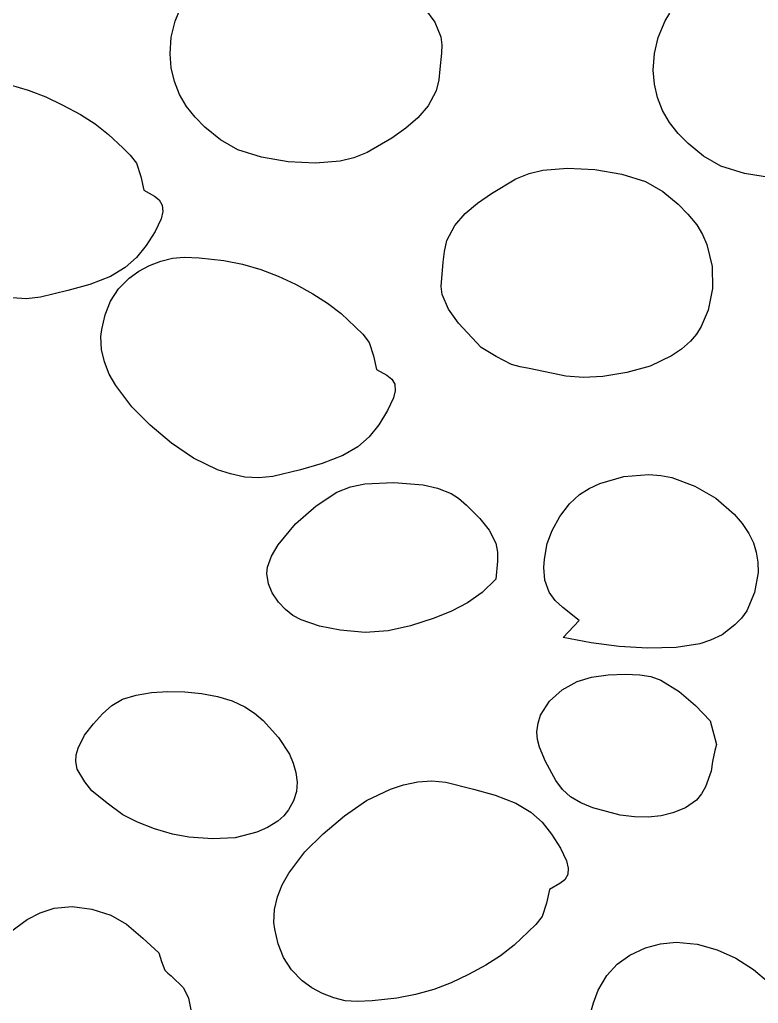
# Model space of a CAD drawing. Extents: x -1 to 541, y -138 to 3207.
# Drawn here: x 232 to 313.9, y 2010.3 to 2119.5 of the extents above; entities that cross this region are included whole.
import ezdxf

# ---------------------------------------------------------------- set-up
doc = ezdxf.new("R2010")
doc.units = 0

msp = doc.modelspace()

# ---------------------------------------------------------------- linework, layer by layer
at = {"layer": 'Calque_1'}
for p, q in [((249.191, 2119.31), (249.962125, 2121.1375)), ((276.8895, 2120.76875), (278.014156, 2119.186406)), ((303.56775, 2119.3375), (304.0975, 2120.184688)), ((248.77375, 2117.5375), (249.191, 2119.31)), ((278.014156, 2119.186406), (278.704, 2117.56)), ((302.797, 2117.51), (303.56775, 2119.3375)), ((248.652, 2115.69), (248.77375, 2117.5375)), ((278.704, 2117.56), (278.805219, 2116.701406)), ((302.37975, 2115.72875), (302.797, 2117.51)), ((278.805219, 2116.701406), (278.77575, 2115.76875)), ((248.781047, 2114.143437), (248.652, 2115.69)), ((278.77575, 2115.76875), (278.585, 2114)), ((302.258, 2113.88), (302.37975, 2115.72875)), ((249.122625, 2112.6325), (248.781047, 2114.143437)), ((278.585, 2114), (278.45275, 2112.7925)), ((302.387031, 2112.337812), (302.258, 2113.88)), ((230.8935, 2112.236094), (232.90275, 2111.65875)), ((249.680391, 2111.192813), (249.122625, 2112.6325)), ((278.45275, 2112.7925), (278.169, 2111.6)), ((302.7285, 2110.8275), (302.387031, 2112.337812)), ((232.90275, 2111.65875), (234.854625, 2110.914531)), ((234.854625, 2110.914531), (236.757, 2110.01)), ((250.458, 2109.86), (249.680391, 2111.192813)), ((278.169, 2111.6), (277.288187, 2109.934531)), ((236.757, 2110.01), (238.693094, 2108.957188)), ((251.433375, 2108.65875), (250.458, 2109.86)), ((277.288187, 2109.934531), (276.15275, 2108.59625)), ((303.285969, 2109.388437), (302.7285, 2110.8275)), ((238.693094, 2108.957188), (240.323, 2107.925)), ((304.063, 2108.06), (303.285969, 2109.388437)), ((240.323, 2107.925), (241.827656, 2106.750313)), ((252.516, 2107.54), (251.433375, 2108.65875)), ((276.15275, 2108.59625), (274.793437, 2107.447344)), ((305.038875, 2106.85875), (304.063, 2108.06)), ((241.827656, 2106.750313), (243.388, 2105.27)), ((254.231625, 2106.135), (252.516, 2107.54)), ((274.793437, 2107.447344), (273.241, 2106.35)), ((306.122, 2105.74), (305.038875, 2106.85875)), ((256.158, 2105.03), (254.231625, 2106.135)), ((273.241, 2106.35), (270.519625, 2104.7525)), ((307.837625, 2104.33375), (306.122, 2105.74)), ((243.388, 2105.27), (244.23275, 2104.4625)), ((244.23275, 2104.4625), (244.932, 2103.55)), ((258.774531, 2104.22), (256.158, 2105.03)), ((270.519625, 2104.7525), (269.051078, 2104.153438)), ((244.932, 2103.55), (245.409875, 2102.085)), ((261.7565, 2103.7175), (258.774531, 2104.22)), ((264.779719, 2103.55625), (261.7565, 2103.7175)), ((267.52, 2103.77), (264.779719, 2103.55625)), ((269.051078, 2104.153438), (267.52, 2103.77)), ((309.764, 2103.22), (307.837625, 2104.33375)), ((287.0165, 2101.8075), (288.484938, 2102.406563)), ((288.484938, 2102.406563), (290.016, 2102.79)), ((290.016, 2102.79), (292.756422, 2103.00375)), ((292.756422, 2103.00375), (295.779875, 2102.8425)), ((295.779875, 2102.8425), (298.761891, 2102.34)), ((298.761891, 2102.34), (301.378, 2101.53)), ((312.380109, 2102.411563), (309.764, 2103.22)), ((315.362125, 2101.9125), (312.380109, 2102.411563)), ((245.409875, 2102.085), (245.743, 2100.56)), ((284.296, 2100.21), (287.0165, 2101.8075)), ((301.378, 2101.53), (303.30475, 2100.425)), ((245.743, 2100.56), (246.898625, 2099.91125)), ((282.742984, 2099.112656), (284.296, 2100.21)), ((303.30475, 2100.425), (305.02, 2099.02)), ((246.898625, 2099.91125), (247.441047, 2099.481406)), ((247.441047, 2099.481406), (247.782, 2098.91)), ((247.782, 2098.91), (247.829813, 2098.187969)), ((281.383375, 2097.96375), (282.742984, 2099.112656)), ((305.02, 2099.02), (306.103125, 2097.90125)), ((247.829813, 2098.187969), (247.64775, 2097.39375)), ((280.247828, 2096.625469), (281.383375, 2097.96375)), ((306.103125, 2097.90125), (307.079, 2096.7)), ((247.64775, 2097.39375), (246.99, 2095.99)), ((246.99, 2095.99), (245.992125, 2094.425625)), ((279.367, 2094.96), (280.247828, 2096.625469)), ((307.079, 2096.7), (307.718529, 2095.644258)), ((307.718529, 2095.644258), (308.217047, 2094.514687)), ((279.08325, 2093.7675), (279.367, 2094.96)), ((245.992125, 2094.425625), (244.93575, 2093.0975)), ((278.951, 2092.56), (279.08325, 2093.7675)), ((308.217047, 2094.514687), (308.798125, 2092.11)), ((244.93575, 2093.0975), (243.6645, 2091.968125)), ((246.362125, 2092.2075), (247.612891, 2092.692812)), ((247.612891, 2092.692812), (248.896, 2093.03)), ((248.896, 2093.03), (250.211062, 2093.126875)), ((250.211062, 2093.126875), (251.86925, 2093.055)), ((251.86925, 2093.055), (254.616, 2092.75)), ((254.616, 2092.75), (256.690344, 2092.347656)), ((256.690344, 2092.347656), (258.69925, 2091.77375)), ((278.732, 2089.86), (278.951, 2092.56)), ((243.6645, 2091.968125), (242.022, 2091)), ((244.105, 2090.8), (245.180547, 2091.575937)), ((245.180547, 2091.575937), (246.362125, 2092.2075)), ((258.69925, 2091.77375), (260.650781, 2091.032969)), ((308.798125, 2092.11), (308.836391, 2089.637813)), ((242.022, 2091), (239.734, 2090.105)), ((242.9335, 2089.597188), (244.105, 2090.8)), ((260.650781, 2091.032969), (262.553, 2090.13)), ((237.311, 2089.42), (234.259375, 2088.675)), ((239.734, 2090.105), (237.311, 2089.42)), ((242.0515, 2088.2275), (242.9335, 2089.597188)), ((262.553, 2090.13), (264.489094, 2089.071406)), ((264.489094, 2089.071406), (266.119, 2088.03625)), ((278.833, 2089), (278.732, 2089.86)), ((308.836391, 2089.637813), (308.346, 2087.25)), ((232.703141, 2088.511562), (231.135, 2088.62)), ((234.259375, 2088.675), (232.703141, 2088.511562)), ((241.43425, 2086.719063), (242.0515, 2088.2275)), ((266.119, 2088.03625), (267.623656, 2086.860469)), ((279.522266, 2087.373594), (278.833, 2089)), ((280.646625, 2085.79125), (279.522266, 2087.373594)), ((308.346, 2087.25), (307.574375, 2085.4225)), ((241.057, 2085.1), (241.43425, 2086.719063)), ((267.623656, 2086.860469), (269.184, 2085.38)), ((283.148, 2083.1), (280.646625, 2085.79125)), ((240.976, 2084.32), (241.057, 2085.1)), ((269.184, 2085.38), (270.02875, 2084.57375)), ((307.574375, 2085.4225), (307.044516, 2084.575312)), ((241.044016, 2082.889473), (240.976, 2084.32)), ((240.976, 2084.32), (240.976, 2084.32)), ((270.02875, 2084.57375), (270.728, 2083.67)), ((270.728, 2083.67), (271.206375, 2082.1975)), ((306.406, 2083.82), (305.392104, 2082.924766)), ((307.044516, 2084.575312), (306.406, 2083.82)), ((241.36525, 2081.498906), (241.044016, 2082.889473)), ((284.80875, 2082.11875), (283.148, 2083.1)), ((305.392104, 2082.924766), (304.294641, 2082.1725)), ((241.900609, 2080.157324), (241.36525, 2081.498906)), ((271.206375, 2082.1975), (271.54, 2080.68)), ((286.513, 2081.22), (284.80875, 2082.11875)), ((304.294641, 2082.1725), (301.899875, 2081.0425)), ((271.54, 2080.68), (272.69525, 2080.0275)), ((287.487125, 2080.945), (286.513, 2081.22)), ((288.492, 2080.76), (287.487125, 2080.945)), ((292.54575, 2079.93625), (288.492, 2080.76)), ((301.899875, 2081.0425), (299.323422, 2080.32125)), ((242.611, 2078.87375), (241.900609, 2080.157324)), ((272.69525, 2080.0275), (273.237906, 2079.597188)), ((273.237906, 2079.597188), (273.579, 2079.03)), ((294.506531, 2079.782656), (292.54575, 2079.93625)), ((296.667, 2079.9), (294.506531, 2079.782656)), ((299.323422, 2080.32125), (296.667, 2079.9)), ((244.4005, 2076.516719), (242.611, 2078.87375)), ((273.626813, 2078.303594), (273.44475, 2077.50875)), ((273.579, 2079.03), (273.626813, 2078.303594)), ((273.44475, 2077.50875), (272.787, 2076.1)), ((246.421, 2074.5), (244.4005, 2076.516719)), ((272.787, 2076.1), (271.789109, 2074.535625)), ((248.802188, 2072.488906), (246.421, 2074.5)), ((271.789109, 2074.535625), (270.732625, 2073.2075)), ((270.732625, 2073.2075), (269.461078, 2072.078125)), ((251.24825, 2070.81625), (248.802188, 2072.488906)), ((269.461078, 2072.078125), (267.818, 2071.11)), ((253.908437, 2069.542969), (251.24825, 2070.81625)), ((267.818, 2071.11), (265.5305, 2070.215)), ((255.365469, 2069.075137), (253.908437, 2069.542969)), ((263.108, 2069.53), (260.055625, 2068.7925)), ((265.5305, 2070.215), (263.108, 2069.53)), ((256.932, 2068.73), (255.365469, 2069.075137)), ((258.499578, 2068.627187), (256.932, 2068.73)), ((260.055625, 2068.7925), (258.499578, 2068.627187)), ((296.334547, 2068.031562), (298.999625, 2068.7825)), ((298.999625, 2068.7825), (301.760141, 2069.012188)), ((301.760141, 2069.012188), (303.079596, 2068.915742)), ((303.079596, 2068.915742), (304.307, 2068.67)), ((304.307, 2068.67), (306.864734, 2067.734688)), ((267.159, 2067.04), (268.658422, 2067.647656)), ((268.658422, 2067.647656), (270.241375, 2067.97875)), ((270.241375, 2067.97875), (273.473, 2068.13)), ((273.473, 2068.13), (276.733, 2067.8725)), ((276.733, 2067.8725), (278.331313, 2067.502812)), ((278.331313, 2067.502812), (279.846, 2066.91)), ((294.074, 2066.81), (295.134389, 2067.476445)), ((295.134389, 2067.476445), (296.334547, 2068.031562)), ((306.864734, 2067.734688), (309.207125, 2066.3775)), ((264.858688, 2065.550469), (267.159, 2067.04)), ((279.846, 2066.91), (280.638281, 2066.384062)), ((280.638281, 2066.384062), (281.51775, 2065.62)), ((292.951625, 2065.750156), (294.074, 2066.81)), ((309.207125, 2066.3775), (311.242203, 2064.611562)), ((262.55275, 2063.53125), (264.858688, 2065.550469)), ((281.51775, 2065.62), (283.014, 2064.12)), ((291.89675, 2064.34625), (292.951625, 2065.750156)), ((283.014, 2064.12), (284.05875, 2062.85125)), ((291.02975, 2062.809219), (291.89675, 2064.34625)), ((311.242203, 2064.611562), (312.11576, 2063.579414)), ((260.619937, 2061.191406), (262.55275, 2063.53125)), ((312.11576, 2063.579414), (312.878, 2062.45)), ((284.05875, 2062.85125), (284.775, 2061.38)), ((290.471, 2061.35), (291.02975, 2062.809219)), ((312.878, 2062.45), (313.367961, 2061.446816)), ((259.911812, 2059.966582), (260.619937, 2061.191406)), ((284.775, 2061.38), (284.956688, 2060.389531)), ((290.174, 2059.61), (290.471, 2061.35)), ((313.367961, 2061.446816), (313.692875, 2060.379531)), ((259.439, 2058.74), (259.911812, 2059.966582)), ((284.956688, 2060.389531), (284.967, 2059.39625)), ((290.117, 2058.69), (290.174, 2059.61)), ((313.692875, 2060.379531), (313.861039, 2059.270293)), ((259.367, 2058.04), (259.439, 2058.74)), ((284.967, 2059.39625), (284.775, 2057.39)), ((290.24025, 2057.285), (290.117, 2058.69)), ((290.117, 2058.69), (290.117, 2058.69)), ((313.861039, 2059.270293), (313.88075, 2058.14125)), ((259.56125, 2056.8775), (259.367, 2058.04)), ((259.367, 2058.04), (259.367, 2058.04)), ((313.88075, 2058.14125), (313.508, 2055.912344)), ((259.973, 2055.88), (259.56125, 2056.8775)), ((284.775, 2057.39), (283.286094, 2055.934688)), ((290.689, 2055.97), (290.24025, 2057.285)), ((260.668137, 2054.856777), (259.973, 2055.88)), ((283.286094, 2055.934688), (281.6485, 2054.785)), ((291.357938, 2055.028906), (290.689, 2055.97)), ((313.508, 2055.912344), (312.641, 2053.87)), ((261.433281, 2054.033594), (260.668137, 2054.856777)), ((281.6485, 2054.785), (279.866906, 2053.860312)), ((292.2155, 2054.23875), (291.357938, 2055.028906)), ((294.054, 2052.8), (292.2155, 2054.23875)), ((262.26916, 2053.382676), (261.433281, 2054.033594)), ((263.1765, 2052.87625), (262.26916, 2053.382676)), ((277.946, 2053.08), (275.303828, 2052.202656)), ((279.866906, 2053.860312), (277.946, 2053.08)), ((312.034125, 2053.055), (311.314, 2052.33)), ((312.641, 2053.87), (312.034125, 2053.055)), ((265.208469, 2052.185781), (263.1765, 2052.87625)), ((267.535, 2051.74), (265.208469, 2052.185781)), ((275.303828, 2052.202656), (272.824875, 2051.65625)), ((292.253, 2050.92), (294.054, 2052.8)), ((311.314, 2052.33), (309.909, 2051.24)), ((270.303734, 2051.486719), (267.535, 2051.74)), ((272.824875, 2051.65625), (270.303734, 2051.486719)), ((295.353797, 2050.3475), (292.253, 2050.92)), ((309.909, 2051.24), (308.609531, 2050.625937)), ((298.480375, 2049.9325), (295.353797, 2050.3475)), ((301.625516, 2049.73875), (298.480375, 2049.9325)), ((304.782, 2049.83), (301.625516, 2049.73875)), ((307.42125, 2050.2275), (304.782, 2049.83)), ((308.609531, 2050.625937), (307.42125, 2050.2275)), ((293.797, 2046.06), (295.399469, 2046.539687)), ((295.399469, 2046.539687), (297.25525, 2046.7925)), ((297.25525, 2046.7925), (299.128656, 2046.861562)), ((299.128656, 2046.861562), (300.784, 2046.79)), ((300.784, 2046.79), (301.97917, 2046.579863)), ((301.97917, 2046.579863), (303.096797, 2046.181406)), ((292.143266, 2045.12875), (293.797, 2046.06)), ((303.096797, 2046.181406), (305.128625, 2044.95125)), ((243.372, 2044.09), (244.871023, 2044.539512)), ((244.871023, 2044.539512), (246.56725, 2044.824844)), ((246.56725, 2044.824844), (248.390414, 2044.948691)), ((248.390414, 2044.948691), (250.27025, 2044.91375)), ((250.27025, 2044.91375), (252.136492, 2044.722715)), ((252.136492, 2044.722715), (253.918875, 2044.378281)), ((253.918875, 2044.378281), (255.547133, 2043.883145)), ((290.745375, 2043.8675), (292.143266, 2045.12875)), ((305.128625, 2044.95125), (306.937891, 2043.362969)), ((241.155, 2042.44), (242.174625, 2043.38125)), ((242.174625, 2043.38125), (243.372, 2044.09)), ((255.547133, 2043.883145), (256.951, 2043.24)), ((256.951, 2043.24), (258.020516, 2042.53125)), ((289.759797, 2042.3025), (290.745375, 2043.8675)), ((306.937891, 2043.362969), (308.583, 2041.68)), ((240.141625, 2041.364687), (241.155, 2042.44)), ((258.020516, 2042.53125), (258.975375, 2041.71)), ((289.470521, 2041.414297), (289.759797, 2042.3025)), ((239.15825, 2040.0775), (240.141625, 2041.364687)), ((258.975375, 2041.71), (260.672, 2039.82)), ((289.343, 2040.46), (289.470521, 2041.414297)), ((308.583, 2041.68), (309.275, 2039.05)), ((238.43025, 2038.651562), (239.15825, 2040.0775)), ((289.411313, 2039.612656), (289.343, 2040.46)), ((260.672, 2039.82), (261.878187, 2037.974688)), ((289.6405, 2038.75875), (289.411313, 2039.612656)), ((309.275, 2039.05), (309.097, 2038.4)), ((238.183, 2037.16), (238.232445, 2037.909414)), ((238.232445, 2037.909414), (238.43025, 2038.651562)), ((261.878187, 2037.974688), (262.316328, 2036.973398)), ((290.313, 2037.17), (289.6405, 2038.75875)), ((309.097, 2038.4), (308.84, 2037.17)), ((238.345, 2036.3), (238.183, 2037.16)), ((262.316328, 2036.973398), (262.60925, 2035.94)), ((291.436125, 2035.0425), (290.313, 2037.17)), ((308.84, 2037.17), (308.681, 2036.08)), ((239.1985, 2034.90875), (238.345, 2036.3)), ((262.60925, 2035.94), (262.730516, 2034.889727)), ((308.681, 2036.08), (308.0705, 2034.37375)), ((239.968, 2033.9), (239.1985, 2034.90875)), ((262.730516, 2034.889727), (262.653687, 2033.837813)), ((273.101594, 2034.101406), (274.558512, 2034.571582)), ((274.558512, 2034.571582), (276.125, 2034.92)), ((276.125, 2034.92), (277.693141, 2035.022656)), ((277.693141, 2035.022656), (279.249375, 2034.85625)), ((279.249375, 2034.85625), (282.301, 2034.11)), ((292.172766, 2034.056562), (291.436125, 2035.0425)), ((241.661125, 2032.5375), (239.968, 2033.9)), ((262.653687, 2033.837813), (262.352328, 2032.799492)), ((270.44175, 2032.82625), (273.101594, 2034.101406)), ((282.301, 2034.11), (284.724, 2033.425)), ((284.724, 2033.425), (287.012, 2032.53)), ((293.064, 2033.26), (292.172766, 2034.056562)), ((307.610563, 2033.561406), (307.058, 2032.87)), ((308.0705, 2034.37375), (307.610563, 2033.561406)), ((243.412, 2031.25), (241.661125, 2032.5375)), ((262.352328, 2032.799492), (261.8, 2031.79)), ((267.996031, 2031.155469), (270.44175, 2032.82625)), ((287.012, 2032.53), (288.6545, 2031.561875)), ((294.221338, 2032.596152), (293.064, 2033.26)), ((295.566516, 2032.025469), (294.221338, 2032.596152)), ((307.058, 2032.87), (305.81875, 2032.03125)), ((245.011687, 2030.421094), (243.412, 2031.25)), ((261.8, 2031.79), (261.261625, 2031.1225)), ((288.6545, 2031.561875), (289.92575, 2030.4325)), ((298.596375, 2031.22875), (295.566516, 2032.025469)), ((300.169049, 2031.035293), (298.596375, 2031.22875)), ((304.446, 2031.47), (303.149865, 2031.139629)), ((305.81875, 2032.03125), (304.446, 2031.47)), ((246.9335, 2029.68875), (245.011687, 2030.421094)), ((260.613, 2030.56), (259.457906, 2029.856797)), ((261.261625, 2031.1225), (260.613, 2030.56)), ((265.615, 2029.15), (267.996031, 2031.155469)), ((289.92575, 2030.4325), (290.982125, 2029.104375)), ((301.705547, 2031.000156), (300.169049, 2031.035293)), ((303.149865, 2031.139629), (301.705547, 2031.000156)), ((248.920562, 2029.119531), (246.9335, 2029.68875)), ((250.716, 2028.78), (248.920562, 2029.119531)), ((258.281625, 2029.325625), (255.861, 2028.71)), ((259.457906, 2029.856797), (258.281625, 2029.325625)), ((263.594359, 2027.1275), (265.615, 2029.15)), ((290.982125, 2029.104375), (291.98, 2027.54)), ((253.342125, 2028.574375), (250.716, 2028.78)), ((255.861, 2028.71), (253.342125, 2028.574375)), ((261.804625, 2024.7675), (263.594359, 2027.1275)), ((291.98, 2027.54), (292.63775, 2026.13625)), ((292.63775, 2026.13625), (292.819813, 2025.342031)), ((261.09417, 2023.483203), (261.804625, 2024.7675)), ((292.819813, 2025.342031), (292.772, 2024.62)), ((291.88825, 2023.61875), (290.733, 2022.97)), ((292.430906, 2024.048594), (291.88825, 2023.61875)), ((292.772, 2024.62), (292.430906, 2024.048594)), ((260.558828, 2022.14125), (261.09417, 2023.483203)), ((290.733, 2022.97), (290.3995, 2021.445)), ((260.237729, 2020.750547), (260.558828, 2022.14125)), ((290.3995, 2021.445), (289.922, 2019.98)), ((232.775625, 2019.6175), (234.235234, 2020.388437)), ((234.235234, 2020.388437), (235.778, 2020.91)), ((235.778, 2020.91), (237.768828, 2021.07875)), ((237.768828, 2021.07875), (239.964125, 2020.79)), ((239.964125, 2020.79), (242.075609, 2020.11125)), ((260.17, 2019.32), (260.237729, 2020.750547)), ((230.137, 2017.68), (232.775625, 2019.6175)), ((242.075609, 2020.11125), (243.815, 2019.11)), ((260.25, 2018.55), (260.169, 2019.32)), ((260.169, 2019.32), (260.17, 2019.32)), ((289.922, 2019.98), (289.22275, 2019.0675)), ((243.815, 2019.11), (245.623125, 2017.55375)), ((260.627687, 2016.925156), (260.25, 2018.55)), ((288.378, 2018.26), (286.817656, 2016.781094)), ((289.22275, 2019.0675), (288.378, 2018.26)), ((245.623125, 2017.55375), (247.378, 2015.93)), ((303.065375, 2016.9375), (304.804, 2017.11)), ((304.804, 2017.11), (307.135078, 2016.887187)), ((261.245, 2015.41375), (260.627687, 2016.925156)), ((286.817656, 2016.781094), (285.313, 2015.60875)), ((299.642203, 2015.682656), (301.38, 2016.48)), ((301.38, 2016.48), (303.065375, 2016.9375)), ((307.135078, 2016.887187), (309.340625, 2016.2875)), ((309.340625, 2016.2875), (311.425609, 2015.346562)), ((247.378, 2015.93), (247.675375, 2014.95625)), ((247.675375, 2014.95625), (248.05, 2014.02)), ((262.127062, 2014.042969), (261.245, 2015.41375)), ((285.313, 2015.60875), (283.683094, 2014.577031)), ((298.251375, 2014.69125), (299.642203, 2015.682656)), ((311.425609, 2015.346562), (313.395, 2014.1)), ((248.05, 2014.02), (248.385, 2013.6825)), ((263.299, 2012.84), (262.127062, 2014.042969)), ((283.683094, 2014.577031), (281.747, 2013.52)), ((297.118359, 2013.424219), (298.251375, 2014.69125)), ((313.395, 2014.1), (315.038, 2012.67)), ((248.385, 2013.6825), (248.783, 2013.39)), ((248.783, 2013.39), (250.149, 2012.05)), ((264.373969, 2012.068281), (263.299, 2012.84)), ((281.747, 2013.52), (279.844641, 2012.616875)), ((296.154, 2011.8), (297.118359, 2013.424219)), ((250.149, 2012.05), (250.697406, 2010.89)), ((265.55525, 2011.43625), (264.373969, 2012.068281)), ((277.892875, 2011.875), (275.883922, 2011.298125)), ((279.844641, 2012.616875), (277.892875, 2011.875)), ((295.6095, 2010.39625), (296.154, 2011.8)), ((250.697406, 2010.89), (250.93925, 2009.61)), ((266.805906, 2010.948594), (265.55525, 2011.43625)), ((268.089, 2010.61), (266.805906, 2010.948594)), ((269.404219, 2010.51875), (268.089, 2010.61)), ((271.06275, 2010.5925), (269.404219, 2010.51875)), ((273.81, 2010.89), (271.06275, 2010.5925)), ((275.883922, 2011.298125), (273.81, 2010.89)), ((295.224, 2008.94), (295.6095, 2010.39625))]:
    msp.add_line(p, q, dxfattribs=at)

doc.saveas('drawing.dxf')
